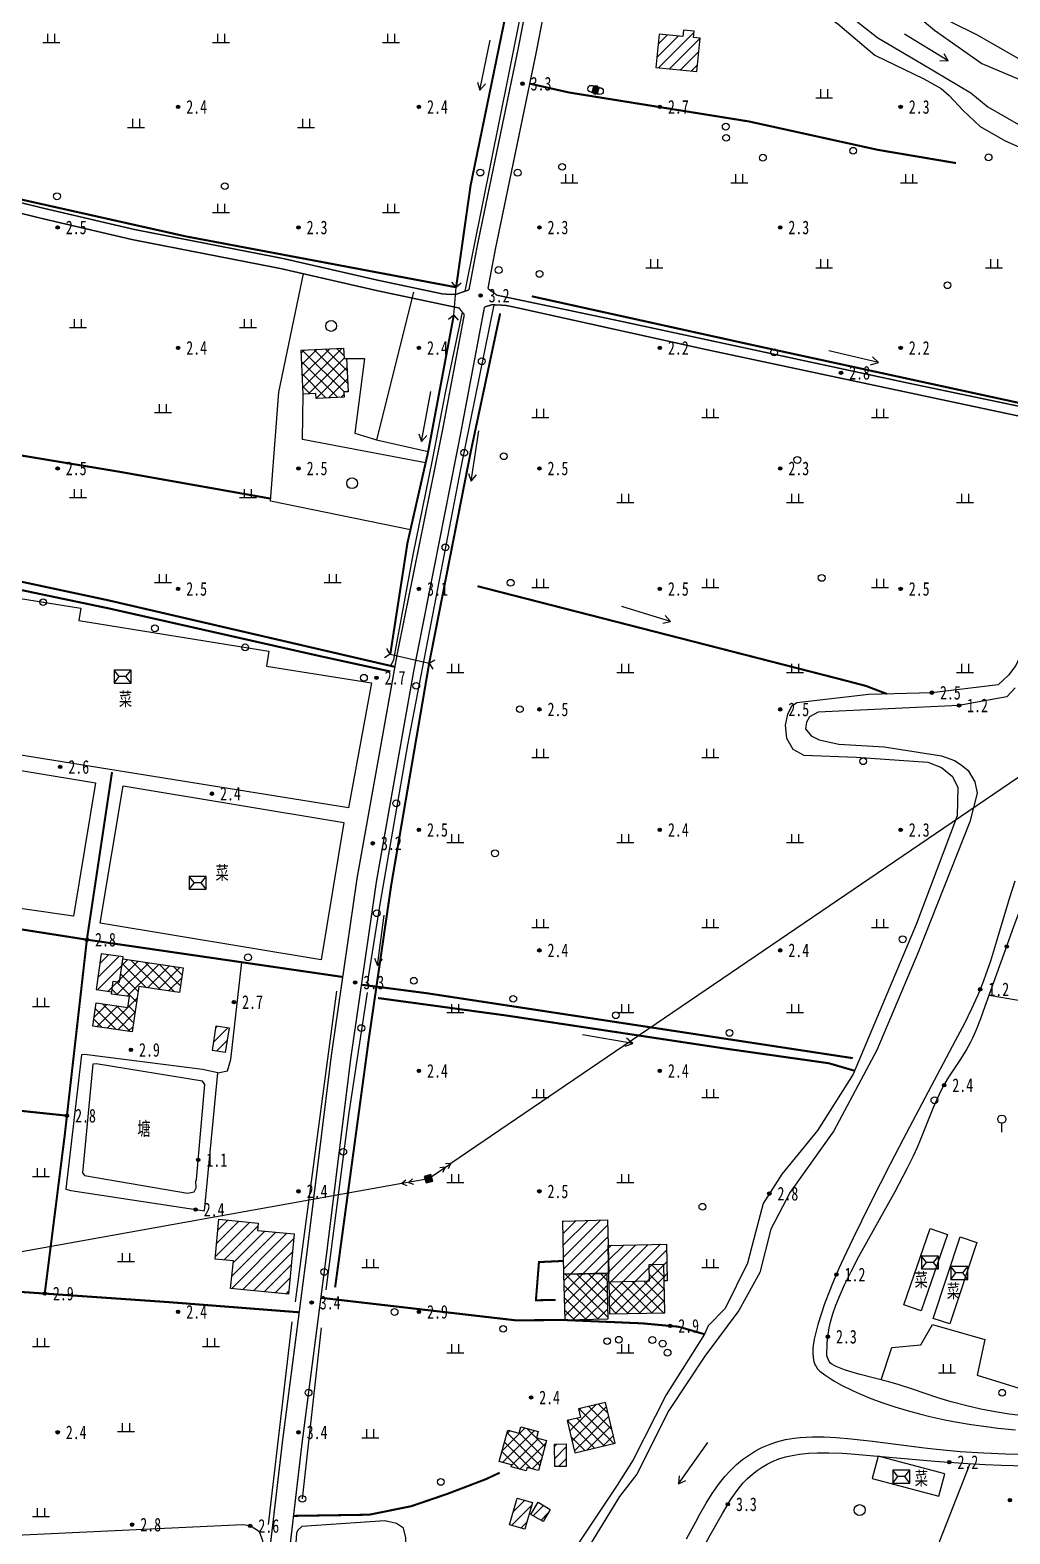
# Model space of a CAD drawing. Header units: metres. Extents: x 494039 to 619385, y 3351420 to 3402703.
# Drawn here: x 583894.4 to 584182.6, y 3395228.5 to 3395670.6 of the extents above; entities that cross this region are included whole.
import ezdxf
from ezdxf.enums import TextEntityAlignment as Align

# ---------------------------------------------------------------- set-up
doc = ezdxf.new("R2010")
doc.units = ezdxf.units.M
for name, pattern in [('2180', [0]), ('2430', [0]), ('2450', [0]), ('4430', [0]), ('8521', [0]), ('9376', [0]), ('9610', [0])]:
    doc.linetypes.add(name, pattern=pattern)
for name, color, linetype in [('210100', 130, 'Continuous'), ('220200', 130, 'Continuous'), ('220900', 130, '2180'), ('230102', 141, 'Continuous'), ('261301', 141, 'Continuous'), ('310300', 8, 'Continuous'), ('310500', 8, 'Continuous'), ('330400', 8, 'Continuous'), ('380201', 8, '2430'), ('380202', 8, '2450'), ('420500', 8, 'Continuous'), ('440300', 8, '4430'), ('510301', 8, 'Continuous'), ('510303', 8, 'Continuous'), ('510402', 8, 'Continuous'), ('541000', 8, 'Continuous'), ('720100', 8, 'Continuous'), ('760201', 8, '8521'), ('810100', 8, '9610'), ('810302', 8, 'Continuous'), ('810401', 8, 'Continuous'), ('810501', 8, 'Continuous'), ('810510', 8, 'Continuous')]:
    doc.layers.add(name, color=color, linetype=linetype)
pattern_1 = [(45, (0, 0), (-1.767766953, 1.767766953), []), (135, (0, 0), (-1.767766953, -1.767766953), [])]
pattern_2 = [(45, (0, 0), (-1.767766953, 1.767766953), [])]

# ---------------------------------------------------------------- blocks, each defined once
blk = doc.blocks.new('gc170')
at = {"linetype": 'Continuous'}
blk.add_circle((0, 0), 0.5, dxfattribs=at)
blk = doc.blocks.new('gc002')
at = {"linetype": 'Continuous'}
blk.add_hatch(color=256, dxfattribs=at).paths.add_polyline_path([(0.5, 0.5), (-0.5, 0.5), (-0.5, -0.5), (0.5, -0.5)])
blk.add_lwpolyline([(-0.5, -0.5), (0.5, -0.5), (0.5, 0.5), (-0.5, 0.5), (-0.5, -0.5)])
blk = doc.blocks.new('gu')
at = {"flags": 128}
for points in [[(3.75, 0), (-3.75, 0)], [(2.71, -0.6), (3.75, 0), (3.75, 0), (2.71, 0.6)]]:
    blk.add_lwpolyline(points, dxfattribs=at)
blk = doc.blocks.new('p_point')
for radius in [0.25, 0.2, 0.15, 0.1, 0.05]:
    blk.add_circle((0, 0), radius)
blk.add_point((0, 0))
blk = doc.blocks.new('vm')
at = {"linetype": 'Continuous'}
for p, q in [((1.25, 0), (-1.25, 0)), ((-0.5, 0), (-0.5, 1.3)), ((0.5, 1.3), (0.5, 0))]:
    blk.add_line(p, q, dxfattribs=at)
blk = doc.blocks.new('gc325')
blk.add_line((0, 0), (0, 1.3))
blk.add_circle((0, 1.9), 0.6)
blk = doc.blocks.new('v1')
blk.add_circle((0, 0), 0.8)
blk = doc.blocks.new('gc013a')
at = {"linetype": 'Continuous'}
blk.add_line((0.5, 0), (4, 0), dxfattribs=at)
at = {"linetype": 'Continuous', "flags": 128}
for points in [[(2.31, -0.4), (3, 0), (2.31, 0.4)], [(3.31, -0.4), (4, 0), (3.31, 0.4)]]:
    blk.add_lwpolyline(points, dxfattribs=at)
blk = doc.blocks.new('mf')
for p, q in [((1.25, 0.95), (-1.25, 0.95)), ((-1.25, 0.95), (-1.25, -0.95)), ((0.5, 0), (-0.5, 0)), ((1.25, -0.95), (1.25, 0.95)), ((-1.25, -0.95), (1.25, -0.95))]:
    blk.add_line(p, q)
at = {"flags": 128}
for points in [[(-1.25, -0.95), (-0.5, 0), (-1.25, 0.95)], [(1.25, -0.95), (0.5, 0), (1.25, 0.95)]]:
    blk.add_lwpolyline(points, dxfattribs=at)
blk = doc.blocks.new('1-3&1-4')
at = {"layer": '310300', "linetype": 'Continuous'}
h = blk.add_hatch(dxfattribs=at)
h.set_pattern_fill('ANSI31', color=8, scale=20, style=0)
h.set_pattern_definition(pattern_2)
h.paths.add_polyline_path([(584090.5152, 3395658.4472), (584091.498, 3395668.2662), (584089.4978, 3395668.4664), (584089.6794, 3395670.2806), (584086.5861, 3395670.5902), (584086.4045, 3395668.776), (584079.4317, 3395669.4739), (584078.449, 3395659.6548)])
h = blk.add_hatch(dxfattribs=at)
h.set_pattern_fill('ANSI31', color=8, scale=20, style=0)
h.set_pattern_definition(pattern_2)
h.paths.add_polyline_path([(583921.7255, 3395398.1017), (583915.3152, 3395399.0387), (583913.781, 3395388.5431), (583918.3989, 3395387.8681), (583918.8491, 3395390.9481), (583920.6415, 3395390.6861)])
h = blk.add_hatch(dxfattribs=at)
h.set_pattern_fill('ANSI31', color=8, scale=20, style=0)
h.set_pattern_definition(pattern_2)
h.paths.add_polyline_path([(583949.1398, 3395377.8264), (583952.8864, 3395377.2456), (583951.7609, 3395369.9855), (583948.0143, 3395370.5662)])
h = blk.add_hatch(dxfattribs=at)
h.set_pattern_fill('ANSI31', color=8, scale=20, style=0)
h.set_pattern_definition(pattern_2)
h.paths.add_polyline_path([(583953.367, 3395300.5862), (583954.1615, 3395308.7761), (583948.7612, 3395309.3), (583949.8929, 3395320.9643), (583961.4561, 3395319.8425), (583961.2487, 3395317.7049), (583972.0705, 3395316.655), (583970.3517, 3395298.9384)])
h = blk.add_hatch(dxfattribs=at)
h.set_pattern_fill('ANSI31', color=8, scale=20, style=0)
h.set_pattern_definition(pattern_2)
h.paths.add_polyline_path([(584051.4227, 3395304.7947), (584051.0636, 3395320.4707), (584064.2192, 3395320.7721), (584064.3903, 3395313.3122), (584064.5782, 3395305.0961)])
h = blk.add_hatch(dxfattribs=at)
h.set_pattern_fill('ANSI31', color=8, scale=20, style=0)
h.set_pattern_definition(pattern_2)
h.paths.add_polyline_path([(584064.6358, 3395302.4686), (584064.3903, 3395313.3122), (584081.5809, 3395313.7014), (584081.8264, 3395302.8579), (584080.8985, 3395302.8368), (584080.7897, 3395307.641), (584076.3842, 3395307.5412), (584076.493, 3395302.7371)])
h = blk.add_hatch(dxfattribs=at)
h.set_pattern_fill('ANSI31', color=8, scale=20, style=0)
h.set_pattern_definition(pattern_2)
h.paths.add_polyline_path([(584048.6525, 3395254.9007), (584052.0486, 3395254.9277), (584052.1014, 3395248.2797), (584048.7053, 3395248.2527)])
h = blk.add_hatch(dxfattribs=at)
h.set_pattern_fill('ANSI31', color=8, scale=20, style=0)
h.set_pattern_definition(pattern_2)
h.paths.add_polyline_path([(584042.195, 3395237.6909), (584039.9185, 3395229.8373), (584035.4241, 3395231.14), (584037.7006, 3395238.9937)])
h = blk.add_hatch(dxfattribs=at)
h.set_pattern_fill('ANSI31', color=8, scale=20, style=0)
h.set_pattern_definition(pattern_2)
h.paths.add_polyline_path([(584047.3795, 3395235.6745), (584045.2643, 3395232.0714), (584041.6923, 3395234.1684), (584043.8076, 3395237.7715)])
at = {"layer": '310500', "linetype": 'Continuous'}
h = blk.add_hatch(dxfattribs=at)
h.set_pattern_fill('ANSI37', color=8, scale=20, style=0)
h.set_pattern_definition(pattern_1)
h.paths.add_polyline_path([(583986.6057, 3395577.145), (583986.7513, 3395574.1122), (583987.4553, 3395574.1459), (583987.9276, 3395564.3029), (583986.6479, 3395564.2415), (583986.7217, 3395562.7032), (583978.5127, 3395562.3093), (583978.4425, 3395563.7724), (583974.7026, 3395563.593), (583974.0812, 3395576.5441)])
h = blk.add_hatch(dxfattribs=at)
h.set_pattern_fill('ANSI37', color=8, scale=20, style=0)
h.set_pattern_definition(pattern_1)
h.paths.add_polyline_path([(583926.3068, 3395389.4015), (583924.3594, 3395376.0786), (583912.8235, 3395377.7649), (583913.8189, 3395384.5745), (583923.1058, 3395383.217), (583923.5762, 3395386.4348), (583918.3021, 3395387.2057), (583918.8491, 3395390.9481), (583920.6415, 3395390.6861), (583921.6414, 3395397.5263), (583939.397, 3395394.9309), (583938.3319, 3395387.6438)])
h = blk.add_hatch(dxfattribs=at)
h.set_pattern_fill('ANSI37', color=8, scale=20, style=0)
h.set_pattern_definition(pattern_1)
h.paths.add_polyline_path([(584064.0309, 3395305.0835), (584064.3389, 3395291.637), (584051.7307, 3395291.3482), (584051.4227, 3395304.7947)])
h = blk.add_hatch(dxfattribs=at)
h.set_pattern_fill('ANSI37', color=8, scale=20, style=0)
h.set_pattern_definition(pattern_1)
h.paths.add_polyline_path([(584081.1094, 3395293.5189), (584080.7897, 3395307.641), (584076.3842, 3395307.5412), (584076.493, 3395302.7371), (584064.6358, 3395302.4686), (584064.8468, 3395293.1507)])
h = blk.add_hatch(dxfattribs=at)
h.set_pattern_fill('ANSI37', color=8, scale=20, style=0)
h.set_pattern_definition(pattern_1)
h.paths.add_polyline_path([(584066.5093, 3395255.1931), (584063.6185, 3395267.128), (584055.6963, 3395265.2091), (584056.2974, 3395262.7277), (584052.3339, 3395261.7677), (584054.6237, 3395252.3142)])
h = blk.add_hatch(dxfattribs=at)
h.set_pattern_fill('ANSI37', color=8, scale=20, style=0)
h.set_pattern_definition(pattern_1)
h.paths.add_polyline_path([(584038.2698, 3395258.1157), (584038.7523, 3395259.9195), (584043.8362, 3395258.5595), (584043.3536, 3395256.7557), (584046.2621, 3395255.9777), (584043.8829, 3395247.0835), (584040.5501, 3395247.975), (584040.2811, 3395246.9695), (584035.863, 3395248.1514), (584036.0214, 3395248.7435), (584032.3995, 3395249.7123), (584034.8893, 3395259.02)])
at = {"layer": '210100', "color": 141, "linetype": 'Continuous', "flags": 128}
for points in [[(584059.0775, 3395741.6854), (584074.2637, 3395733.5876), (584106.0662, 3395714.4133), (584121.2622, 3395703.4737), (584160.3926, 3395670.561), (584174.3795, 3395660.8568), (584214.9341, 3395643.6901), (584241.5027, 3395630.8085), (584249.2396, 3395625.5611), (584257.982, 3395618.3414), (584264.1444, 3395613.9385), (584269.6529, 3395610.6761), (584273.2762, 3395609.5574), (584275.7781, 3395609.6203), (584298.1502, 3395618.7708), (584322.2367, 3395632.7491), (584322.9024, 3395634.8074), (584321.9219, 3395638.1431), (584321.921, 3395639.104), (584323.7056, 3395640.445), (584354.3389, 3395664.9344), (584371.1158, 3395680.0434)], [(584133.7417, 3395676.2062), (584143.7896, 3395668.3072), (584156.6483, 3395660.7735), (584171.0638, 3395652.158), (584176.0779, 3395648.0914), (584185.1826, 3395642.865)], [(584184.1212, 3395477.257), (584181.6645, 3395474.6115), (584167.6277, 3395472.0685), (584126.2161, 3395470.1241), (584123.693, 3395468.7177), (584122.8129, 3395467.1349), (584122.4279, 3395465.1553), (584124.1204, 3395463.099), (584126.4563, 3395461.9399), (584132.3016, 3395460.7222), (584145.6654, 3395459.9249), (584162.4671, 3395457.2034), (584166.344, 3395455.8313), (584168.289, 3395454.6355), (584170.2963, 3395452.9396), (584172.2999, 3395449.5831), (584172.9267, 3395446.2417), (584170.8146, 3395437.8406), (584155.4967, 3395399.2211), (584143.4289, 3395370.7048), (584130.808, 3395346.9681), (584117.9659, 3395328.9362), (584112.2729, 3395318.0791), (584109.0351, 3395305.3097), (584102.8541, 3395294.1337), (584092.8745, 3395280.73), (584082.2617, 3395264.776), (584072.8985, 3395246.051), (584067.7571, 3395239.5019), (584050.0744, 3395210.6328)], [(584184.0664, 3395420.3869), (584182.3962, 3395415.1914), (584178.6847, 3395402.7601), (584176.8576, 3395396.9018), (584175.5448, 3395393.0347), (584174.8464, 3395391.118), (584173.8597, 3395388.5847), (584173.0471, 3395386.6461), (584171.3093, 3395382.8142), (584169.2195, 3395378.5581), (584166.5409, 3395373.4078), (584158.5484, 3395358.4942), (584151.2396, 3395344.5605), (584147.4112, 3395337.1608), (584141.514, 3395325.5897), (584136.4075, 3395315.2525), (584133.656, 3395309.4202), (584132.3271, 3395306.487), (584130.4161, 3395302.0607), (584129.5075, 3395299.8333), (584128.0827, 3395296.0951), (584127.0427, 3395293.0763), (584126.1143, 3395290.0263), (584125.507, 3395287.7142), (584125.0565, 3395285.6887), (584124.765, 3395283.8985), (584124.6787, 3395283.045), (584124.6287, 3395281.7481), (584124.72, 3395280.2584), (584124.9262, 3395279.2004), (584125.3636, 3395278.0582), (584125.5675, 3395277.7019), (584126.053, 3395277.036), (584126.7035, 3395276.3519), (584128.1431, 3395275.2051), (584130.8213, 3395273.5072), (584133.0692, 3395272.2435), (584136.4873, 3395270.5368), (584138.2142, 3395269.7559), (584141.6988, 3395268.3159), (584145.2195, 3395267.0149), (584148.7723, 3395265.832), (584152.3551, 3395264.7536), (584155.9679, 3395263.7726), (584159.0277, 3395263.0226), (584163.4903, 3395262.0538), (584166.0569, 3395261.5548), (584171.2174, 3395260.6645), (584176.4054, 3395259.9134), (584179.0069, 3395259.5922), (584184.2212, 3395259.0722)], [(584087.493, 3395227.0185), (584090.1664, 3395232.0535), (584091.382, 3395234.2483), (584093.2769, 3395237.5002), (584095.0586, 3395240.321), (584097.2107, 3395243.3746), (584098.7562, 3395245.3151), (584100.4115, 3395247.1582), (584102.1978, 3395248.8829), (584103.9847, 3395250.3574), (584105.6671, 3395251.5612), (584107.4231, 3395252.6586), (584109.2398, 3395253.6422), (584110.1673, 3395254.0884), (584112.0535, 3395254.8823), (584114.0847, 3395255.567), (584116.6163, 3395256.1924), (584119.1835, 3395256.6165), (584120.9118, 3395256.8046), (584122.6515, 3395256.9272), (584124.4014, 3395256.9921), (584127.9264, 3395256.9762), (584131.4782, 3395256.8043), (584135.9445, 3395256.4283), (584142.2267, 3395255.7071), (584157.4742, 3395253.7318), (584160.9863, 3395253.3525), (584167.974, 3395252.7327), (584174.9365, 3395252.275), (584181.317, 3395252.0008), (584185.9669, 3395251.9052)]]:
    blk.add_lwpolyline(points, dxfattribs=at)
at = {"layer": '220200', "color": 141, "linetype": 'Continuous', "const_width": 0.6, "flags": 128}
for points in [[(584039.5541, 3395700.4158), (584035.8463, 3395682.7646), (584023.9369, 3395624.8787), (584019.6982, 3395595.0138)], [(583682.0402, 3395648.8846), (583731.2517, 3395643.0594), (583816.967, 3395631.3396), (583876.6564, 3395623.4717), (583887.3572, 3395621.8089), (583940.1736, 3395609.9783), (584019.6982, 3395595.0138)], [(584041.9474, 3395592.3621), (584108.0994, 3395577.7696), (584186.0915, 3395560.8433), (584216.5606, 3395555.2325)], [(584019.018, 3395586.8552), (584011.4688, 3395546.6845), (584005.3742, 3395519.8093), (584000.3277, 3395487.1126)], [(583798.0938, 3395561.345), (583852.0754, 3395552.132), (583920.4733, 3395540.7973), (583965.1559, 3395532.8692)], [(583795.0518, 3395527.8925), (583859.2153, 3395512.8102), (583917.8439, 3395500.5226), (583979.544, 3395486.5867), (584000.3565, 3395482.0403)], [(584025.9838, 3395507.1237), (584133.7214, 3395479.5102), (584140.2457, 3395477.8011), (584146.4405, 3395475.4352)], [(584011.7663, 3395484.4458), (584000.5939, 3395419.2159), (583993.9558, 3395373.6156), (583984.0987, 3395300.968)], [(584137.0286, 3395364.6147), (584129.3518, 3395366.8565), (584099.435, 3395371.0869), (584034.7053, 3395380.8582), (583996.7298, 3395386.0266)]]:
    blk.add_lwpolyline(points, dxfattribs=at)
at = {"layer": '220200', "color": 141, "linetype": 'Continuous', "const_width": 0.6, "elevation": 2.7418, "flags": 128}
blk.add_lwpolyline([(584011.7663, 3395484.4458), (584024.0388, 3395546.8736), (584032.6576, 3395587.3359)], dxfattribs=at)
at = {"layer": '220900', "color": 141, "linetype": 'Continuous'}
for p, q in [((584019.6982, 3395595.0138), (584018.4064, 3395596.5406)), ((584019.6982, 3395595.0138), (584021.225, 3395596.3056)), ((584019.018, 3395586.8552), (584017.4912, 3395585.5634)), ((584019.018, 3395586.8552), (584020.3098, 3395585.3284)), ((584000.3277, 3395487.1126), (583998.6293, 3395486.0564)), ((584000.3277, 3395487.1126), (583999.2715, 3395488.811)), ((584011.7663, 3395484.4458), (584013.4647, 3395485.502)), ((584011.7663, 3395484.4458), (584012.8225, 3395482.7474))]:
    blk.add_line(p, q, dxfattribs=at)
at = {"layer": '220900', "color": 141, "linetype": '2180', "flags": 128}
for points, elevation in [([(584019.018, 3395586.8552), (584019.6982, 3395595.0138)], 2.6823), ([(584000.3277, 3395487.1126), (584011.7663, 3395484.4458)], 2.712)]:
    blk.add_lwpolyline(points, dxfattribs=dict(at, elevation=elevation))
at = {"layer": '230102', "color": 141, "linetype": 'Continuous', "elevation": 1.1103, "flags": 128}
blk.add_lwpolyline([(583943.3421, 3395332.6897), (583945.7704, 3395360.5882), (583945.0595, 3395361.6279), (583913.8357, 3395366.6875), (583912.8229, 3395366.6277), (583909.7963, 3395334.6362), (583910.3206, 3395333.8921), (583940.6665, 3395328.6888), (583942.6399, 3395329.0233), (583943.1845, 3395330.2207), (583943.1329, 3395332.1445)], close=True, dxfattribs=at)
at = {"layer": '310300', "color": 8, "linetype": 'Continuous', "flags": 128}
for points in [[(584090.5152, 3395658.4472), (584091.498, 3395668.2662), (584089.4978, 3395668.4664), (584089.6794, 3395670.2806), (584086.5861, 3395670.5902), (584086.4045, 3395668.776), (584079.4317, 3395669.4739), (584078.449, 3395659.6548)], [(583921.7255, 3395398.1017), (583915.3152, 3395399.0387), (583913.781, 3395388.5431), (583918.3989, 3395387.8681), (583918.8491, 3395390.9481), (583920.6415, 3395390.6861)], [(584048.6525, 3395254.9007), (584052.0486, 3395254.9277), (584052.1014, 3395248.2797), (584048.7053, 3395248.2527)], [(584042.195, 3395237.6909), (584039.9185, 3395229.8373), (584035.4241, 3395231.14), (584037.7006, 3395238.9937)]]:
    blk.add_lwpolyline(points, close=True, dxfattribs=at)
for points, elevation in [([(583949.1398, 3395377.8264), (583952.8864, 3395377.2456), (583951.7609, 3395369.9855), (583948.0143, 3395370.5662)], 5.4356), ([(583953.367, 3395300.5862), (583954.1615, 3395308.7761), (583948.7612, 3395309.3), (583949.8929, 3395320.9643), (583961.4561, 3395319.8425), (583961.2487, 3395317.7049), (583972.0705, 3395316.655), (583970.3517, 3395298.9384)], 5.8614), ([(584051.4227, 3395304.7947), (584051.0636, 3395320.4707), (584064.2192, 3395320.7721), (584064.3903, 3395313.3122), (584064.5782, 3395305.0961)], 5.8614), ([(584064.6358, 3395302.4686), (584064.3903, 3395313.3122), (584081.5809, 3395313.7014), (584081.8264, 3395302.8579), (584080.8985, 3395302.8368), (584080.7897, 3395307.641), (584076.3842, 3395307.5412), (584076.493, 3395302.7371)], 5.8614), ([(584047.3795, 3395235.6745), (584045.2643, 3395232.0714), (584041.6923, 3395234.1684), (584043.8076, 3395237.7715)], 5.0079)]:
    blk.add_lwpolyline(points, close=True, dxfattribs=dict(at, elevation=elevation))
at = {"layer": '310500', "color": 8, "linetype": 'Continuous', "flags": 128}
for points in [[(583986.6057, 3395577.145), (583986.7513, 3395574.1122), (583987.4553, 3395574.1459), (583987.9276, 3395564.3029), (583986.6479, 3395564.2415), (583986.7217, 3395562.7032), (583978.5127, 3395562.3093), (583978.4425, 3395563.7724), (583974.7026, 3395563.593), (583974.0812, 3395576.5441)], [(583926.3068, 3395389.4015), (583924.3594, 3395376.0786), (583912.8235, 3395377.7649), (583913.8189, 3395384.5745), (583923.1058, 3395383.217), (583923.5762, 3395386.4348), (583918.3021, 3395387.2057), (583918.8491, 3395390.9481), (583920.6415, 3395390.6861), (583921.6414, 3395397.5263), (583939.397, 3395394.9309), (583938.3319, 3395387.6438)], [(584066.5093, 3395255.1931), (584063.6185, 3395267.128), (584055.6963, 3395265.2091), (584056.2974, 3395262.7277), (584052.3339, 3395261.7677), (584054.6237, 3395252.3142)]]:
    blk.add_lwpolyline(points, close=True, dxfattribs=at)
for points, elevation in [([(584064.0309, 3395305.0835), (584064.3389, 3395291.637), (584051.7307, 3395291.3482), (584051.4227, 3395304.7947)], 14.5678), ([(584081.1094, 3395293.5189), (584080.7897, 3395307.641), (584076.3842, 3395307.5412), (584076.493, 3395302.7371), (584064.6358, 3395302.4686), (584064.8468, 3395293.1507)], 9.8892), ([(584038.2698, 3395258.1157), (584038.7523, 3395259.9195), (584043.8362, 3395258.5595), (584043.3536, 3395256.7557), (584046.2621, 3395255.9777), (584043.8829, 3395247.0835), (584040.5501, 3395247.975), (584040.2811, 3395246.9695), (584035.863, 3395248.1514), (584036.0214, 3395248.7435), (584032.3995, 3395249.7123), (584034.8893, 3395259.02)], 10.2708)]:
    blk.add_lwpolyline(points, close=True, dxfattribs=dict(at, elevation=elevation))
at = {"layer": '330400', "color": 8, "linetype": 'Continuous', "flags": 128}
for points, elevation in [([(583987.9949, 3395441.9815), (583854.8888, 3395463.3684), (583862.0961, 3395508.225), (583909.2423, 3395500.6497), (583908.6566, 3395497.0046), (583964.6247, 3395488.0119), (583963.9195, 3395483.6228), (583994.7601, 3395478.6674)], 5.0213), ([(583847.6998, 3395418.5888), (583854.3459, 3395459.1094), (583913.6514, 3395449.2766), (583907.087, 3395410.0867)], 5.0213), ([(583914.984, 3395408.0876), (583921.7892, 3395448.42), (583986.702, 3395437.6764), (583980.0133, 3395397.2632)], 5.0213), ([(584164.2575, 3395316.5292), (584156.4812, 3395294.1055), (584151.4042, 3395295.8662), (584159.1805, 3395318.2898)], 3.3758), ([(584172.9173, 3395314.1213), (584164.9674, 3395290.1922), (584159.9864, 3395291.847), (584167.9363, 3395315.7762)], 3.3758), ([(584142.1345, 3395244.757), (584161.7278, 3395239.6053), (584163.4561, 3395246.1788), (584143.8628, 3395251.3304)], 4.4378)]:
    blk.add_lwpolyline(points, close=True, dxfattribs=dict(at, elevation=elevation))
at = {"layer": '380201', "color": 8, "linetype": '2430', "const_width": 0.6, "elevation": 5.409, "flags": 128}
blk.add_lwpolyline([(584051.3325, 3395308.7343), (584044.0656, 3395308.3966), (584043.1649, 3395297.1658), (584048.9319, 3395297.2669)], dxfattribs=at)
at = {"layer": '380202', "color": 8, "linetype": '2450', "flags": 128}
blk.add_lwpolyline([(584172.9805, 3395275.1251), (584192.3143, 3395269.1284), (584201.7135, 3395301.3541), (584225.3793, 3395297.2928), (584222.7279, 3395283.1518), (584230.1009, 3395281.416), (584260.8202, 3395372.3228), (584176.471, 3395386.7883)], dxfattribs=at)
for points, elevation in [([(584144.7627, 3395273.7297), (584147.9023, 3395283.3216), (584156.4133, 3395284.0775), (584159.8386, 3395290.0756), (584175.2652, 3395285.5898), (584172.9805, 3395275.1251)], 3.6513), ([(584137.9003, 3395171.1714), (584150.0289, 3395196.0008), (584170.8788, 3395249.149)], 4.0404)]:
    blk.add_lwpolyline(points, dxfattribs=dict(at, elevation=elevation))
at = {"layer": '420500', "color": 8, "linetype": 'Continuous', "const_width": 0.4, "flags": 128}
for points in [[(584029.0582, 3395594.6395), (584031.2427, 3395606.224), (584043.2033, 3395663.8108), (584050.9737, 3395703.9825), (584056.1467, 3395729.9393)], [(584044.6426, 3395699.781), (584037.8909, 3395664.8763), (584025.9278, 3395607.277), (584023.4701, 3395594.2443)], [(584022.0985, 3395586.9704), (584020.578, 3395588.9123), (583996.1553, 3395594.0858), (583968.076, 3395600.5147), (583924.4191, 3395609.0295), (583898.285, 3395615.1365), (583881.5457, 3395619.2207)], [(583882.0646, 3395622.2215), (583898.9908, 3395618.0918), (583925.0558, 3395612.0009), (583968.706, 3395603.4874), (583996.8089, 3395597.0532), (584015.8778, 3395593.018), (584019.5216, 3395592.8953), (584023.4701, 3395594.2443)], [(584028.0327, 3395589.2012), (584030.2754, 3395589.8945), (584034.2495, 3395589.6947), (584037.8557, 3395588.9493), (584093.1106, 3395576.7271), (584191.7246, 3395555.7645), (584209.0647, 3395551.8363), (584209.7572, 3395554.9159), (584152.9238, 3395566.789), (584067.5196, 3395585.158), (584031.6901, 3395592.6894), (584029.0582, 3395594.6395)], [(584007.226, 3395482.2324), (584020.9665, 3395551.7297), (584028.0327, 3395589.2012)], [(584022.0985, 3395586.9704), (584015.6492, 3395552.77), (584002.4055, 3395487.4376)], [(583887.9342, 3395110.5826), (583935.3115, 3395125.1838), (583944.5715, 3395129.3258), (583948.0742, 3395131.9191), (583948.6183, 3395132.7584), (583950.4909, 3395135.8624), (583954.0495, 3395143.9703), (583960.3542, 3395183.9324), (583964.2737, 3395218.6134), (583968.6363, 3395255.8656), (583975.8863, 3395311.8011), (583982.9893, 3395369.1663), (583990.5885, 3395421.4824), (584002.4055, 3395487.4376)], [(584007.226, 3395482.2324), (583996.2895, 3395420.563), (583988.712, 3395368.3965), (583981.6144, 3395311.0753), (583974.3669, 3395255.1587), (583970.0098, 3395217.9533), (583966.0773, 3395183.158)]]:
    blk.add_lwpolyline(points, dxfattribs=at)
at = {"layer": '440300', "color": 8, "linetype": '4430', "const_width": 0.6, "flags": 128}
for points in [[(584041.3489, 3395654.8827), (584052.944, 3395652.2757), (584105.8948, 3395643.7564), (584143.7682, 3395635.4188), (584166.7536, 3395631.5284)], [(583708.5338, 3395545.771), (583724.5261, 3395543.8916), (583780.9147, 3395535.0267), (583793.8884, 3395532.3722), (583802.2101, 3395528.151), (583806.123, 3395527.0782), (583843.3785, 3395518.785), (583917.2381, 3395503.0053), (584001.6835, 3395483.4079)], [(583973.5309, 3395293.6285), (583935.0472, 3395296.6254), (583880.7434, 3395300.375), (583811.881, 3395304.7034), (583808.1163, 3395309.6465), (583805.7709, 3395312.3203), (583804.2245, 3395313.9828), (583781.9813, 3395329.6249), (583778.2543, 3395334.805), (583776.4885, 3395338.1081), (583775.6433, 3395359.1136), (583782.306, 3395423.2061), (583785.8642, 3395455.3744), (583789.9908, 3395488.8285), (583790.0778, 3395496.6917), (583793.8884, 3395532.3722)], [(583918.4658, 3395452.4705), (583911.0678, 3395403.1917), (583904.5372, 3395345.5585), (583898.6743, 3395299.1369)], [(583782.306, 3395423.2061), (583830.2296, 3395415.8759), (583911.0678, 3395403.1917)], [(583911.0678, 3395403.1917), (583986.3389, 3395392.2264)], [(583991.8428, 3395389.9502), (584010.9101, 3395387.4715), (584136.388, 3395368.3551)], [(583905.2041, 3395351.4437), (583816.4238, 3395360.7335), (583776.3314, 3395365.7333), (583738.005, 3395368.9363)], [(583979.9067, 3395297.8995), (584037.0755, 3395291.2876), (584051.7307, 3395291.3482), (584074.5234, 3395290.3749), (584085.1307, 3395289.3922), (584092.714, 3395287.1945)], [(583971.8622, 3395233.7709), (583994.1287, 3395234.1176), (584006.485, 3395236.613), (584017.0204, 3395240.2091), (584028.4156, 3395244.55), (584032.5116, 3395246.4695)]]:
    blk.add_lwpolyline(points, dxfattribs=at)
at = {"layer": '510402', "color": 8, "linetype": 'Continuous'}
for p, q in [((584060.6899, 3395654.2787), (584060.0734, 3395651.9592)), ((584061.3413, 3395654.1056), (584060.6899, 3395654.2787)), ((584060.0734, 3395651.9592), (584060.7248, 3395651.7861)), ((584060.7248, 3395651.7861), (584061.3413, 3395654.1056))]:
    blk.add_line(p, q, dxfattribs=at)
at = {"layer": '510402', "color": 8, "linetype": 'Continuous', "const_width": 2.4, "flags": 128}
blk.add_lwpolyline([(584061.6738, 3395652.7756), (584059.7409, 3395653.2892)], dxfattribs=at)
at = {"layer": '541000', "color": 8, "linetype": 'Continuous'}
for p, q in [((584219.8467, 3395474.5822), (584018.1744, 3395337.3948)), ((584003.6861, 3395331.4793), (583676.5011, 3395272.6417))]:
    blk.add_line(p, q, dxfattribs=at)
at = {"layer": '760201', "color": 8, "linetype": '8521', "flags": 128}
for points in [[(584369.5033, 3395681.9871), (584368.3673, 3395681.1233), (584355.222, 3395669.441), (584340.0411, 3395657.833), (584337.4685, 3395655.0157), (584316.1201, 3395641.2941), (584318.8227, 3395636.6817), (584315.3804, 3395633.6319), (584300.5255, 3395625.9739), (584279.368, 3395614.8093), (584276.6498, 3395613.9894), (584272.6284, 3395613.6015), (584270.3333, 3395614.3652), (584265.9147, 3395617.0794), (584248.345, 3395631.8323), (584234.2637, 3395638.8337), (584205.333, 3395652.0881), (584201.4389, 3395653.5589), (584195.8035, 3395656.1), (584173.0834, 3395669.1464), (584165.3707, 3395672.9655), (584144.8095, 3395688.1976), (584126.5803, 3395704.9395), (584108.2331, 3395719.8094), (584094.1798, 3395729.6364), (584088.7619, 3395732.2284), (584078.2728, 3395737.3874), (584059.9793, 3395745.2564)], [(584055.919, 3395728.7966), (584062.8482, 3395723.76), (584066.9101, 3395719.6872), (584078.1705, 3395713.689), (584090.0348, 3395706.1205), (584097.2047, 3395696.9174), (584104.69, 3395690.9346), (584117.609, 3395683.0016), (584132.003, 3395672.496), (584142.9021, 3395663.2189), (584157.2917, 3395656.3149), (584162.3697, 3395653.472), (584164.6938, 3395651.398), (584168.8224, 3395647.02), (584173.8335, 3395642.287), (584181.1901, 3395638.0423), (584201.4824, 3395629.1663), (584219.8962, 3395623.8448), (584238.8104, 3395614.5248), (584242.9538, 3395611.0558), (584247.7211, 3395606.6499), (584250.4637, 3395603.3039), (584250.6104, 3395600.5387), (584248.9132, 3395598.0765), (584242.4312, 3395590.5298), (584229.4633, 3395578.5722), (584227.1068, 3395576.2385), (584223.6942, 3395570.6779), (584212.0697, 3395545.5091), (584193.8536, 3395504.5752), (584184.3113, 3395483.7737), (584182.233, 3395480.9918), (584179.154, 3395478.0893), (584159.6334, 3395475.8105), (584141.131, 3395475.2841), (584119.9025, 3395472.8062), (584118.3945, 3395471.7036), (584117.212, 3395469.4783), (584116.504, 3395466.2231), (584116.8406, 3395462.4205), (584118.7473, 3395459.2211), (584122.0175, 3395457.4899), (584137.4226, 3395456.8735), (584158.4762, 3395455.3558), (584162.505, 3395453.8016), (584165.7003, 3395451.1913), (584167.3238, 3395447.9813), (584167.0461, 3395439.5739), (584155.0532, 3395407.6389), (584136.5303, 3395363.6107), (584126.0434, 3395347.0736)], [(584022.3997, 3395593.8786), (584035.1133, 3395657.0578), (584043.795, 3395700.7382)], [(584128.717, 3395280.8), (584128.8627, 3395284.5504), (584129.0449, 3395286.4611), (584129.4587, 3395289.0936), (584129.9435, 3395291.1684), (584130.5412, 3395293.2197), (584131.4192, 3395295.7557), (584132.6258, 3395298.7636), (584133.9603, 3395301.7387), (584135.8818, 3395305.6609), (584138.1678, 3395310.0163), (584140.9874, 3395315.1511), (584148.827, 3395329.1505), (584152.4001, 3395335.8996), (584154.2287, 3395339.6424), (584155.3769, 3395342.1756), (584156.3054, 3395344.3697), (584160.0135, 3395353.6029), (584161.2919, 3395356.5104), (584162.5116, 3395359.0013), (584163.4013, 3395360.632), (584164.6753, 3395362.7402), (584168.1397, 3395368.017), (584169.7331, 3395370.5733), (584171.148, 3395373.1685), (584171.7199, 3395374.3557), (584172.7773, 3395376.7748), (584174.0272, 3395379.9827), (584174.8426, 3395382.2276), (584181.7743, 3395401.615), (584183.8832, 3395407.3854), (584186.9985, 3395415.6943), (584191.5083, 3395427.1354), (584200.1786, 3395448.7006), (584203.9776, 3395458.6461), (584205.2429, 3395462.182), (584207.4178, 3395468.6514), (584213.8188, 3395489.0107), (584216.1738, 3395496.3279), (584217.2623, 3395499.5675), (584219.2081, 3395505.0443), (584222.1419, 3395512.6188), (584223.1755, 3395515.1203), (584225.1176, 3395519.5839), (584226.9527, 3395523.4963), (584228.6687, 3395526.8612), (584230.5512, 3395530.2333), (584232.7673, 3395533.9123), (584236.7486, 3395540.0474), (584240.1752, 3395545.0133), (584243.7901, 3395550.0176), (584247.0872, 3395554.4045), (584250.467, 3395558.7225), (584253.5073, 3395562.4255), (584256.1945, 3395565.5225), (584259.459, 3395569.0102), (584261.9063, 3395571.3883), (584263.9184, 3395573.1702), (584266.638, 3395575.3069), (584268.6395, 3395576.6657), (584270.3132, 3395577.6558), (584271.6253, 3395578.3348), (584273.4619, 3395579.1539), (584278.7678, 3395581.1776), (584281.4726, 3395582.315), (584283.4586, 3395583.2712), (584284.9249, 3395584.0358), (584286.3742, 3395584.8349), (584289.231, 3395586.5177), (584292.9761, 3395588.8907), (584295.2917, 3395590.4237), (584304.0708, 3395596.3893), (584320.6755, 3395607.4301), (584325.1401, 3395610.5142), (584329.3164, 3395613.5502), (584333.0522, 3395616.432), (584335.2653, 3395618.2011), (584339.6431, 3395621.8064), (584345.4006, 3395626.7173), (584351.0747, 3395631.7255), (584355.2647, 3395635.5499), (584359.3748, 3395639.4522), (584363.3665, 3395643.4667), (584365.9683, 3395646.2651), (584369.0154, 3395649.72), (584373.1089, 3395654.5604), (584382.6982, 3395666.0817)], [(584030.8076, 3395589.8678), (584021.0808, 3395542.0016), (584005.3453, 3395460.4702), (583997.302, 3395414.1712), (583993.4411, 3395389.7425)], [(584000.5241, 3395483.677), (584001.3612, 3395485.5341), (584007.0602, 3395516.3545), (584012.7522, 3395544.1707), (584016.6658, 3395564.4499), (584021.5309, 3395587.6953)], [(584126.0434, 3395347.0736), (584115.4665, 3395334.2716), (584110.0155, 3395325.6336), (584107.233, 3395315.2233), (584105.4255, 3395308.088), (584098.7945, 3395294.7918), (584093.8188, 3395289.6182), (584092.714, 3395287.1945), (584081.5003, 3395269.349), (584071.8082, 3395250.2314), (584067.0709, 3395242.8385), (584055.6719, 3395225.791), (584046.611, 3395211.4784), (584032.4283, 3395182.7853), (584026.0331, 3395171.3061)], [(584466.345, 3395231.6401), (584460.9956, 3395231.6026), (584455.6562, 3395231.6691), (584453.6588, 3395231.746), (584450.0079, 3395232.0005), (584447.5454, 3395232.2464), (584443.8277, 3395232.751), (584439.0628, 3395233.5585), (584427.4285, 3395235.7083), (584423.1831, 3395236.3615), (584419.8842, 3395236.7555), (584414.92, 3395237.1997), (584411.6033, 3395237.4298), (584393.3239, 3395238.3566), (584385.8515, 3395238.8024), (584380.9681, 3395239.2059), (584375.0544, 3395239.8609), (584371.3654, 3395240.3383), (584364.0003, 3395241.4032), (584356.653, 3395242.5956), (584350.7936, 3395243.6605), (584344.6003, 3395244.9596), (584332.7206, 3395247.8337), (584329.1075, 3395248.583), (584326.281, 3395249.0502), (584323.0275, 3395249.4367), (584321.0671, 3395249.608), (584316.4754, 3395249.8814), (584313.1851, 3395250.0019), (584297.3526, 3395250.3663), (584291.1899, 3395250.6863), (584285.4634, 3395251.1597), (584282.1973, 3395251.4871), (584275.6778, 3395252.2487), (584270.0373, 3395253.0285), (584247.0979, 3395256.5596), (584243.2411, 3395257.2821), (584240.5517, 3395257.8856), (584231.8907, 3395260.1059), (584227.9144, 3395261.0368), (584226.4627, 3395261.3282), (584223.9857, 3395261.7384), (584221.3525, 3395262.0455), (584219.3685, 3395262.2065), (584215.3827, 3395262.3967), (584212.716, 3395262.4536), (584197.3276, 3395262.488), (584194.654, 3395262.5567), (584191.3187, 3395262.7255), (584186.5897, 3395263.1657), (584182.4028, 3395263.7192), (584178.2322, 3395264.395), (584174.0813, 3395265.1838), (584169.9568, 3395266.094), (584165.3615, 3395267.2978), (584161.4289, 3395268.52), (584153.955, 3395271.0479), (584150.052, 3395272.2939), (584146.9721, 3395273.1605), (584138.5218, 3395275.329), (584136.7597, 3395275.8338), (584133.945, 3395276.7471), (584131.4543, 3395277.7127), (584130.8858, 3395277.9688), (584130.2635, 3395278.3307), (584129.8426, 3395278.6998), (584129.4845, 3395279.2014), (584128.717, 3395280.8)], [(584052.1791, 3395158.6159), (584054.6399, 3395161.1839), (584057.1955, 3395163.9543), (584059.0666, 3395166.1322), (584060.5536, 3395167.9828), (584062.3326, 3395170.3746), (584064.0211, 3395172.8309), (584065.6406, 3395175.3365), (584067.2076, 3395177.8795), (584070.2308, 3395183.0446), (584073.8818, 3395189.5926), (584078.8769, 3395198.8446), (584089.4719, 3395218.7752), (584094.4767, 3395228.0794), (584098.0382, 3395234.5141), (584100.448, 3395238.517), (584101.8387, 3395240.5659), (584102.9518, 3395242.0428), (584104.1405, 3395243.4542), (584105.4212, 3395244.7853), (584106.8803, 3395246.0835), (584108.2645, 3395247.1459), (584109.7186, 3395248.119), (584111.2328, 3395248.9972), (584112.7988, 3395249.7729), (584114.6139, 3395250.5101), (584116.5431, 3395251.1116), (584118.5119, 3395251.5677), (584120.7327, 3395251.9321), (584123.4256, 3395252.2062), (584126.0436, 3395252.3332), (584129.3289, 3395252.3399), (584133.3335, 3395252.1815), (584135.8776, 3395252.0152), (584160.5568, 3395249.8816), (584170.195, 3395249.1698), (584175.3399, 3395248.8742), (584180.1153, 3395248.6818), (584194.2922, 3395248.3066), (584201.3769, 3395248.0288), (584205.8543, 3395247.7393), (584216.675, 3395246.7892), (584218.7716, 3395246.6659), (584221.9209, 3395246.5865), (584224.9611, 3395246.6721), (584232.3481, 3395247.13), (584233.7634, 3395247.1623), (584236.0205, 3395247.1125), (584237.312, 3395247.0095), (584239.4815, 3395246.7034), (584245.466, 3395245.5194)]]:
    blk.add_lwpolyline(points, dxfattribs=at)
for points in [[(583945.6279, 3395323.4271), (583949.6224, 3395364.0497), (583945.1016, 3395365.035), (583910.3685, 3395369.4299), (583909.4815, 3395369.3251), (583904.8702, 3395329.8673), (583906.3446, 3395329.4398)], [(583958.1978, 3395187.9447), (583962.7653, 3395220.8656), (583962.8594, 3395226.4284), (583961.8129, 3395229.0897), (583959.1095, 3395230.8149), (583956.8139, 3395231.1142), (583888.0627, 3395227.8955), (583835.0115, 3395215.7011), (583829.1808, 3395212.5201), (583827.2052, 3395210.814), (583827.3227, 3395207.9974), (583845.0242, 3395177.5332), (583848.1471, 3395174.5554), (583850.9897, 3395174.127), (583864.9373, 3395177.2634), (583877.2403, 3395178.5254), (583890.1731, 3395179.1143), (583899.719, 3395182.3678), (583906.3546, 3395181.43), (583912.8952, 3395180.9946), (583929.119, 3395184.4453), (583948.2094, 3395185.9653), (583956.1465, 3395186.26), (583957.4494, 3395186.7131)], [(584005.6823, 3395194.4003), (584004.9414, 3395227.3464), (584004.1869, 3395230.139), (584002.1702, 3395231.5087), (583998.744, 3395232.2725), (583974.2929, 3395230.665), (583973.1771, 3395229.603), (583972.779, 3395228.707), (583969.6859, 3395185.8872), (583971.8371, 3395183.8548), (583976.3323, 3395182.9684), (584002.7217, 3395181.2072), (584004.4609, 3395182.2615), (584005.2865, 3395183.3187)]]:
    blk.add_lwpolyline(points, close=True, dxfattribs=at)
at = {"layer": '810100', "color": 8, "linetype": '9610', "flags": 128}
for points in [[(584006.2467, 3395523.6566), (583965.0975, 3395532.0887), (583967.4959, 3395564.1448), (583974.7973, 3395598.9758)], [(583949.6224, 3395364.0497), (583952.4146, 3395364.656), (583953.4555, 3395367.9523), (583956.6994, 3395396.5442)]]:
    blk.add_lwpolyline(points, dxfattribs=at)
at = {"layer": '810100', "color": 8, "linetype": '9610', "elevation": 3.3562, "flags": 128}
for points in [[(584007.1419, 3395593.6234), (583996.2373, 3395550.1924), (584011.4688, 3395546.6845)], [(583986.7513, 3395574.1122), (583992.7344, 3395574.0389), (583989.9183, 3395552.1588), (583996.2373, 3395550.1924)], [(584010.7193, 3395543.3793), (583974.4599, 3395550.2994), (583974.7026, 3395563.593)]]:
    blk.add_lwpolyline(points, dxfattribs=at)
at = {"layer": '810510', "color": 8, "linetype": '9376', "flags": 128}
for points, elevation in [([(583984.5087, 3395388.0236), (583972.2952, 3395296.751)], 3.3569), ([(583980.0266, 3395289.0574), (583974.4339, 3395238.7816)], 3.1516)]:
    blk.add_lwpolyline(points, dxfattribs=dict(at, elevation=elevation))
for points in [[(583981.4847, 3395300.2066), (583988.2479, 3395352.2786), (583993.6698, 3395387.6613)], [(583964.5293, 3395231.2253), (583971.4989, 3395290.7962)]]:
    blk.add_lwpolyline(points, dxfattribs=at)
at = {"layer": '261301', "color": 141, "linetype": 'Continuous', "xscale": 2, "yscale": 2}
for p, rotation in [((584028.2144, 3395660.3586, -0.0928), 258.4841796953196), ((584158.0234, 3395665.4959, 1.1332), 328.6371321311375), ((584136.6319, 3395574.6072, -0.0928), 346.6280068982454), ((584010.9019, 3395557.0212, -0.0928), 259.6243657076299), ((584025.2952, 3395545.4324, -0.0928), 261.354698248925), ((584075.6189, 3395498.954, -0.0928), 343.1043164581909), ((583997.5308, 3395402.9992, -0.0928), 262.7240673792876), ((584064.2771, 3395373.9648, -0.0928), 350.3121255209367), ((584089.4256, 3395249.2794, 1.2), 234.6434058399261)]:
    blk.add_blockref('gu', p, dxfattribs=dict(at, rotation=rotation))
at = {"layer": '330400', "color": 8, "linetype": 'Continuous', "xscale": 2, "yscale": 2}
for p in [(583921.5598, 3395480.5424), (583943.6945, 3395419.907), (584159.1162, 3395308.264), (584167.7449, 3395305.2116), (584150.6631, 3395245.3257)]:
    blk.add_blockref('mf', p, dxfattribs=at)
at = {"layer": '510301', "color": 8, "linetype": 'Continuous', "xscale": 2, "yscale": 2}
for p in [(584099.023, 3395642.2515, 3.0723), (584099.1237, 3395638.9495, 3.1169), (584109.9332, 3395633.1171, 3.1169), (584136.4886, 3395635.1464, 3.0775), (584176.3338, 3395633.2101, 3.0265), (584026.8042, 3395628.7454, 3.1851), (584037.7906, 3395628.699, 2.7388), (584050.8667, 3395630.429, 2.7165), (583951.6312, 3395624.7407, 3.1111), (583902.2693, 3395621.7604, 2.9263), (584032.2008, 3395600.0807, 3.4978), (584044.2371, 3395598.9531, 3.4978), (584164.2389, 3395595.605, 2.8863), (584113.2402, 3395575.8507, 3.0775), (584027.2454, 3395573.2435, 3.4866), (584022.072, 3395546.3601, 3.4866), (584033.7049, 3395545.3371, 2.8281), (584120.0755, 3395544.2379, 3.0775), (584016.5545, 3395518.5495, 3.1817), (584035.7272, 3395508.1221, 2.8281), (584127.249, 3395509.5696, 3.0775), (583898.2104, 3395502.4223, 3.0244), (583931.0861, 3395494.7521, 3.0244), (583957.6327, 3395489.1354, 3.0244), (583992.5737, 3395480.2015, 2.8885), (584007.9532, 3395477.8243, 3.2145), (584038.461, 3395470.9576, 2.8281), (584139.4402, 3395455.6619, 2.9883), (584002.0823, 3395443.2791, 2.8885), (584031.1201, 3395428.5923, 2.8281), (583996.3513, 3395410.9719, 3.1997), (584151.0398, 3395403.3061, 2.966), (583958.4798, 3395397.979, 3.3844), (584007.2608, 3395391.1125, 3.0041), (584036.4978, 3395385.7876, 2.8281), (584066.668, 3395380.9784, 2.9843), (583991.7995, 3395377.1931, 3.1108), (584100.1102, 3395375.7839, 2.9843), (584160.3957, 3395355.9772, 1.7288), (583986.4914, 3395340.8153, 3.0041), (584092.1528, 3395324.6622, 2.9843), (583980.8928, 3395305.508, 3.1345), (584001.5915, 3395293.7317, 3.0824), (584033.5333, 3395288.7729, 3.0824), (584064.131, 3395285.1437, 3.0824), (584067.554, 3395285.5482, 3.0824), (584077.4024, 3395285.4759, 3.0824), (584080.4381, 3395284.4086, 3.0824), (584081.9018, 3395281.744, 3.0824), (583976.2904, 3395269.9991, 3.0824), (584180.331, 3395269.9777, 1.9961), (584015.203, 3395243.7662, 2.2995), (583974.4339, 3395238.7816, 2.6996)]:
    blk.add_blockref('gc170', p, dxfattribs=at)
at = {"layer": '510303', "color": 8, "linetype": 'Continuous', "xscale": 2, "yscale": 2, "rotation": 106.2722118408651}
blk.add_blockref('gc002', (584011.5598, 3395332.8952, 3.1864), dxfattribs=at)
at = {"layer": '510402', "color": 8, "linetype": 'Continuous', "xscale": 2, "yscale": 2}
for p in [(584059.4152, 3395653.3758), (584061.9995, 3395652.689)]:
    blk.add_blockref('gc170', p, dxfattribs=at)
at = {"layer": '541000', "color": 8, "linetype": 'Continuous', "xscale": 2, "yscale": 2}
for rotation in [34.22546931631724, 190.1945172360957]:
    blk.add_blockref('gc013a', (584011.5598, 3395332.8952), dxfattribs=dict(at, rotation=rotation))
blk.add_blockref('gc170', (584011.5598, 3395332.8952), dxfattribs=at)
at = {"layer": '720100', "color": 8, "linetype": 'Continuous', "xscale": 2, "yscale": 2, "zscale": 2}
for p in [(584039.2108, 3395654.875, 3.2577), (583937.901, 3395648.0459, 2.418), (584008.7558, 3395648.046, 2.3799), (584079.6106, 3395648.0461, 2.6786), (584150.4654, 3395648.0463, 2.272), (583902.4736, 3395612.6184, 2.502), (583973.3283, 3395612.6185, 2.3136), (584044.1831, 3395612.6187, 2.2893), (584115.0379, 3395612.6188, 2.2967), (584026.8812, 3395592.592, 3.1812), (583937.9009, 3395577.1911, 2.4196), (584008.7557, 3395577.1912, 2.4288), (584079.6104, 3395577.1914, 2.22), (584150.4652, 3395577.1915, 2.2398), (584132.9206, 3395569.8839, 2.7681), (583902.4734, 3395541.7636, 2.4951), (583973.3282, 3395541.7638, 2.5201), (584044.183, 3395541.7639, 2.4884), (584115.0378, 3395541.764, 2.2845), (583937.9007, 3395506.3363, 2.5396), (584008.7555, 3395506.3364, 3.0672), (584079.6103, 3395506.3366, 2.5123), (584150.4651, 3395506.3367, 2.4745), (583996.2778, 3395480.197, 2.6892), (584159.6334, 3395475.8105, 2.4899), (584044.1828, 3395470.9091, 2.5222), (584115.0376, 3395470.9092, 2.5016), (584167.6277, 3395472.0685, 1.1876), (583903.215, 3395453.9857, 2.648), (583947.8414, 3395446.1187, 2.4191), (584008.7554, 3395435.4816, 2.4987), (584079.6102, 3395435.4818, 2.3585), (584150.465, 3395435.4819, 2.282), (583995.1772, 3395431.5194, 3.2314), (583911.0678, 3395403.1917, 2.8057), (584044.1827, 3395400.0543, 2.3755), (584115.0375, 3395400.0545, 2.3548), (584181.6707, 3395401.2151, 2.4476), (583989.9983, 3395390.6268, 3.3097), (584173.8597, 3395388.5847, 1.2), (583954.3445, 3395384.8387, 2.7318), (583924.0289, 3395370.8007, 2.9267), (584008.7552, 3395364.6269, 2.3897), (584079.61, 3395364.627, 2.4173), (584163.2662, 3395360.3944, 2.3611), (583905.2041, 3395351.4437, 2.7783), (583943.8415, 3395338.4264, 1.0697), (583973.3278, 3395329.1994, 2.4393), (584044.1826, 3395329.1995, 2.4603), (584111.8314, 3395328.5113, 2.8406), (583943.0357, 3395323.8239, 2.3878), (584131.5745, 3395304.726, 1.2), (583898.6743, 3395299.1369, 2.907), (583977.1956, 3395296.4767, 3.3813), (583937.9003, 3395293.7719, 2.3707), (584008.7551, 3395293.7721, 2.9272), (584082.63, 3395289.6239, 2.912), (584129.0449, 3395286.4611, 2.3139), (584041.7338, 3395268.5927, 2.4003), (583902.4728, 3395258.3445, 2.4359), (583973.3276, 3395258.3446, 3.4068), (584164.783, 3395249.5737, 2.1839), (584182.6225, 3395238.3976, 2.301), (584099.6344, 3395237.1892, 3.2602), (583924.3772, 3395231.1933, 2.7984), (583959.1095, 3395230.8149, 2.5809)]:
    blk.add_blockref('p_point', p, dxfattribs=at)
at = {"layer": '810302', "color": 8, "linetype": 'Continuous', "xscale": 2, "yscale": 2}
for p in [(583900.5665, 3395666.9011), (583950.5665, 3395666.9011), (584000.5665, 3395666.9011), (584127.9664, 3395650.6385), (583925.5665, 3395641.9011), (583975.5665, 3395641.9011), (584052.9664, 3395625.6385), (584102.9664, 3395625.6385), (584152.9664, 3395625.6385), (583950.5665, 3395616.9011), (584000.5665, 3395616.9011), (584077.9664, 3395600.6385), (584127.9664, 3395600.6385), (584177.9664, 3395600.6385), (583908.4227, 3395583.0721), (583958.4227, 3395583.0721), (583933.4227, 3395558.0721), (584044.4339, 3395556.6562), (584094.4339, 3395556.6562), (584144.4339, 3395556.6562), (583908.4227, 3395533.0721), (583958.4227, 3395533.0721), (584069.4339, 3395531.6562), (584119.4339, 3395531.6562), (584169.4339, 3395531.6562), (583933.4227, 3395508.0721), (583983.4227, 3395508.0721), (584044.4339, 3395506.6562), (584094.4339, 3395506.6562), (584144.4339, 3395506.6562), (584019.4339, 3395481.6562), (584069.4339, 3395481.6562), (584119.4339, 3395481.6562), (584169.4339, 3395481.6562), (584044.4339, 3395456.6562), (584094.4339, 3395456.6562), (584019.4339, 3395431.6562), (584069.4339, 3395431.6562), (584119.4339, 3395431.6562), (584044.4339, 3395406.6562), (584094.4339, 3395406.6562), (584144.4339, 3395406.6562), (583897.5684, 3395383.4465), (584019.4339, 3395381.6562), (584069.4339, 3395381.6562), (584119.4339, 3395381.6562), (584044.4339, 3395356.6562), (584094.4339, 3395356.6562), (583897.5684, 3395333.4465), (584019.4339, 3395331.6562), (584069.4339, 3395331.6562), (583922.5684, 3395308.4465), (583994.4339, 3395306.6562), (584094.4339, 3395306.6562), (583897.5684, 3395283.4465), (583947.5684, 3395283.4465), (584019.4339, 3395281.6562), (584069.4339, 3395281.6562), (584164.0912, 3395275.7452, 2.611), (583922.5684, 3395258.4465), (583994.4339, 3395256.6562), (583897.5684, 3395233.4465)]:
    blk.add_blockref('vm', p, dxfattribs=at)
at = {"layer": '810401', "color": 8, "linetype": 'Continuous', "xscale": 2, "yscale": 2}
blk.add_blockref('gc325', (584180.229, 3395346.6207, 2.611), dxfattribs=at)
at = {"layer": '810501', "color": 8, "linetype": 'Continuous', "xscale": 2, "yscale": 2}
for p in [(583982.9223, 3395583.6438, 3.5048), (583989.0944, 3395537.4009, 3.5048), (584138.4074, 3395235.4877, 2.611)]:
    blk.add_blockref('v1', p, dxfattribs=at)
at = {"color": 8, "width": 0.75}
for s, p in [('菜', (583922.4267, 3395473.9307, 5.0213)), ('菜', (583950.8791, 3395422.8539, 5.0213)), ('塘', (583927.8533, 3395347.6511, 1.1103)), ('菜', (584156.4971, 3395303.16, 3.3758)), ('菜', (584165.98, 3395299.8824, 3.3758)), ('菜', (584156.552, 3395244.8092, 4.4378))]:
    blk.add_text(s, height=4, dxfattribs=at).set_placement(p, align=Align.MIDDLE_CENTER)
at = {"layer": '720100', "color": 8, "width": 0.75}
for s, p in [('3.3', (584041.6108, 3395654.875, 3.2577)), ('2.4', (583940.301, 3395648.0459, 2.418)), ('2.4', (584011.1558, 3395648.046, 2.3799)), ('2.7', (584082.0106, 3395648.0461, 2.6786)), ('2.3', (584152.8654, 3395648.0463, 2.272)), ('2.5', (583904.8736, 3395612.6184, 2.502)), ('2.3', (583975.7283, 3395612.6185, 2.3136)), ('2.3', (584046.5831, 3395612.6187, 2.2893)), ('2.3', (584117.4379, 3395612.6188, 2.2967)), ('3.2', (584029.2812, 3395592.592, 3.1812)), ('2.4', (583940.3009, 3395577.1911, 2.4196)), ('2.4', (584011.1557, 3395577.1912, 2.4288)), ('2.2', (584082.0104, 3395577.1914, 2.22)), ('2.2', (584152.8652, 3395577.1915, 2.2398)), ('2.8', (584135.3206, 3395569.8839, 2.7681)), ('2.5', (583904.8734, 3395541.7636, 2.4951)), ('2.5', (583975.7282, 3395541.7638, 2.5201)), ('2.5', (584046.583, 3395541.7639, 2.4884)), ('2.3', (584117.4378, 3395541.764, 2.2845)), ('2.5', (583940.3007, 3395506.3363, 2.5396)), ('3.1', (584011.1555, 3395506.3364, 3.0672)), ('2.5', (584082.0103, 3395506.3366, 2.5123)), ('2.5', (584152.8651, 3395506.3367, 2.4745)), ('2.7', (583998.6778, 3395480.197, 2.6892)), ('2.5', (584162.0334, 3395475.8105, 2.4899)), ('1.2', (584170.0277, 3395472.0685, 1.1876)), ('2.5', (584046.5828, 3395470.9091, 2.5222)), ('2.5', (584117.4376, 3395470.9092, 2.5016)), ('2.6', (583905.615, 3395453.9857, 2.648)), ('2.4', (583950.2414, 3395446.1187, 2.4191)), ('3.2', (583997.5772, 3395431.5194, 3.2314)), ('2.5', (584011.1554, 3395435.4816, 2.4987)), ('2.4', (584082.0102, 3395435.4818, 2.3585)), ('2.3', (584152.865, 3395435.4819, 2.282)), ('2.8', (583913.4678, 3395403.1917, 2.8057)), ('2.4', (584046.5827, 3395400.0543, 2.3755)), ('2.4', (584117.4375, 3395400.0545, 2.3548)), ('3.3', (583992.3983, 3395390.6268, 3.3097)), ('1.2', (584176.2597, 3395388.5847, 1.2)), ('2.7', (583956.7445, 3395384.8387, 2.7318)), ('2.9', (583926.4289, 3395370.8007, 2.9267)), ('2.4', (584011.1552, 3395364.6269, 2.3897)), ('2.4', (584082.01, 3395364.627, 2.4173)), ('2.4', (584165.6662, 3395360.3944, 2.3611)), ('2.8', (583907.6041, 3395351.4437, 2.7783)), ('1.1', (583946.2415, 3395338.4264, 1.0697)), ('2.4', (583975.7278, 3395329.1994, 2.4393)), ('2.5', (584046.5826, 3395329.1995, 2.4603)), ('2.8', (584114.2314, 3395328.5113, 2.8406)), ('2.4', (583945.4357, 3395323.8239, 2.3878)), ('1.2', (584133.9745, 3395304.726, 1.2)), ('2.9', (583901.0743, 3395299.1369, 2.907)), ('3.4', (583979.5956, 3395296.4767, 3.3813)), ('2.4', (583940.3003, 3395293.7719, 2.3707)), ('2.9', (584011.1551, 3395293.7721, 2.9272)), ('2.9', (584085.03, 3395289.6239, 2.912)), ('2.3', (584131.4449, 3395286.4611, 2.3139)), ('2.4', (584044.1338, 3395268.5927, 2.4003)), ('2.4', (583904.8728, 3395258.3445, 2.4359)), ('3.4', (583975.7276, 3395258.3446, 3.4068)), ('2.2', (584167.183, 3395249.5737, 2.1839)), ('3.3', (584102.0344, 3395237.1892, 3.2602)), ('2.8', (583926.7772, 3395231.1933, 2.7984)), ('2.6', (583961.5095, 3395230.8149, 2.5809))]:
    blk.add_text(s, height=4, dxfattribs=at).set_placement(p, align=Align.MIDDLE_LEFT)

msp = doc.modelspace()

# ---------------------------------------------------------------- block references
msp.add_blockref('1-3&1-4', (0, 0))

doc.saveas('drawing.dxf')
